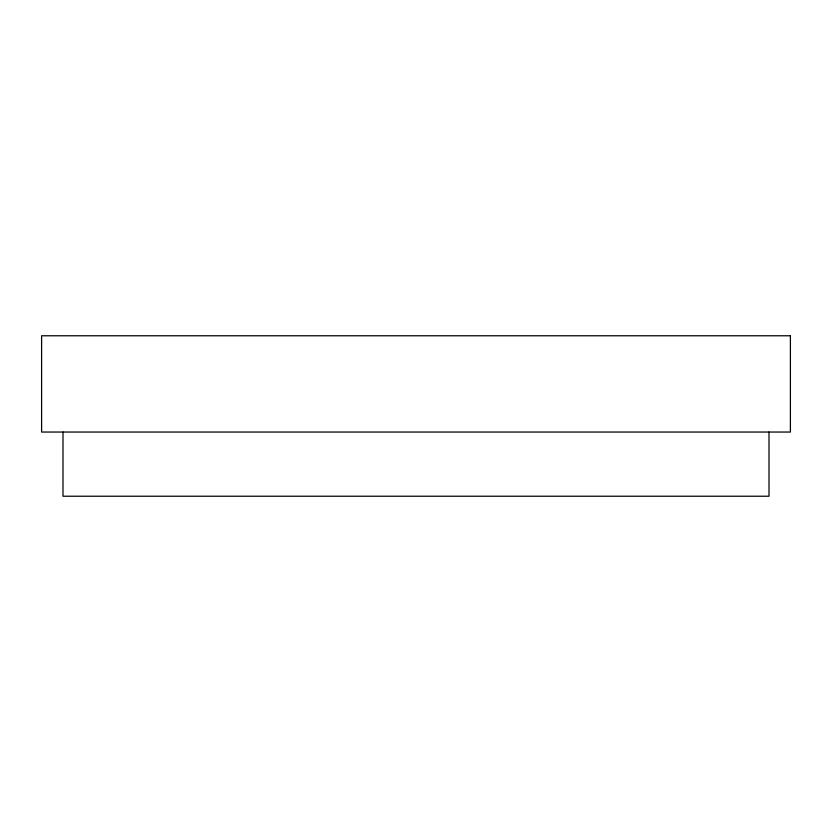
<?xml version="1.0" encoding="UTF-8"?>
<svg xmlns="http://www.w3.org/2000/svg" width="832" height="832" viewBox="0 0 832 832"><rect width="100%" height="100%" fill="white"/><g stroke="black" fill="none" stroke-linecap="round" stroke-linejoin="round"><path stroke-width="1.25" d="M769.007 432.047L769.007 496.226L62.993 496.226L62.993 432.047M790.4 335.774L41.6 335.774L41.6 432.047L790.4 432.047L790.4 335.774"/></g></svg>
